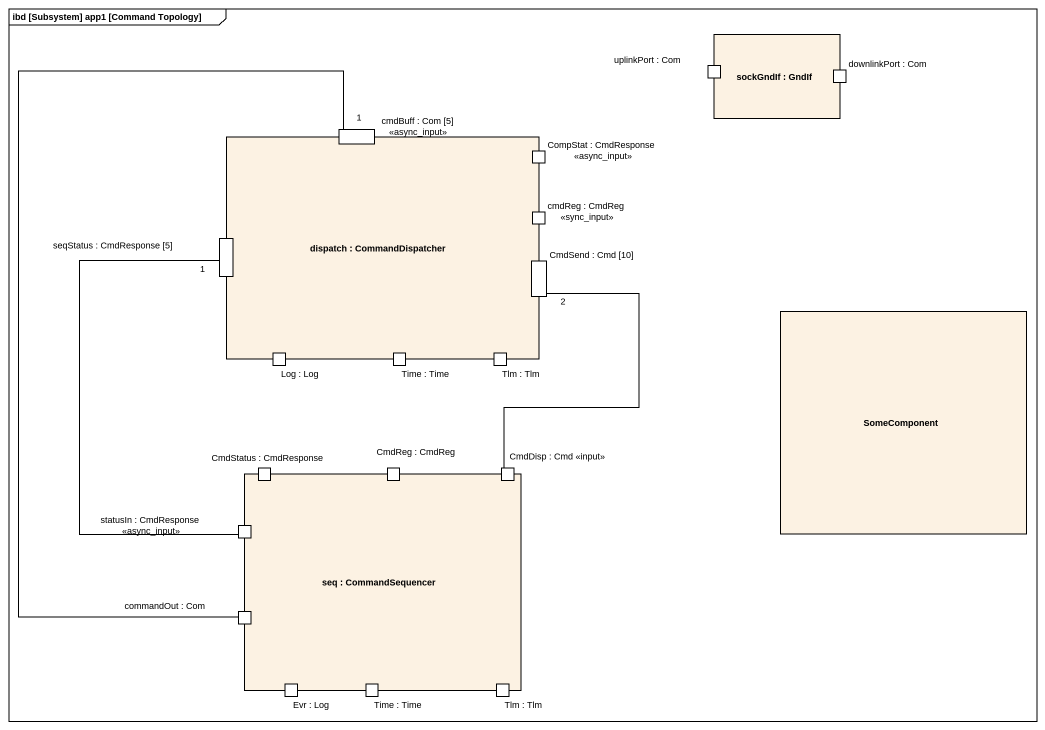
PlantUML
@startuml
mainframe ibd [Subsystem] app1 [Command Topology]
rectangle "sockGndIf : GndIf" as sockGndIf {
  port "uplinkPort : Com" as uplinkPort_Com
  port "downlinkPort : Com" as downlinkPort_Com
}
rectangle "dispatch : CommandDispatcher" as dispatch {
  port "cmdBuff : Com [5] <<async_input>>" as cmdBuff_Com_5_async_input
  port "CompStat : CmdResponse <<async_input>>" as CompStat_CmdResponse_async
  port "seqStatus : CmdResponse [5]" as seqStatus_CmdResponse_5
  port "cmdReg : CmdReg <<sync_input>>" as cmdReg_CmdReg_sync_input
  port "CmdSend : Cmd [10]" as CmdSend_Cmd_10
  port "Log : Log" as Log_Log
  port "Time : Time" as Time_Time
  port "Tlm : Tlm" as Tlm_Tlm
}
rectangle SomeComponent
rectangle "seq : CommandSequencer" as seq {
  port "CmdStatus : CmdResponse" as CmdStatus_CmdResponse
  port "CmdReg : CmdReg" as CmdReg_CmdReg
  port "CmdDisp : Cmd <<input>>" as CmdDisp_Cmd_input
  port "statusIn : CmdResponse <<async_input>>" as statusIn_CmdResponse_async
  port "commandOut : Com" as commandOut_Com
  port "Evr : Log" as Evr_Log
  port "Time : Time" as Time_Time_2
  port "Tlm : Tlm" as Tlm_Tlm_2
}
seqStatus_CmdResponse_5 "1" -- statusIn_CmdResponse_async
CmdSend_Cmd_10 "2" -- CmdDisp_Cmd_input
commandOut_Com -up- "1" cmdBuff_Com_5_async_input
@enduml
